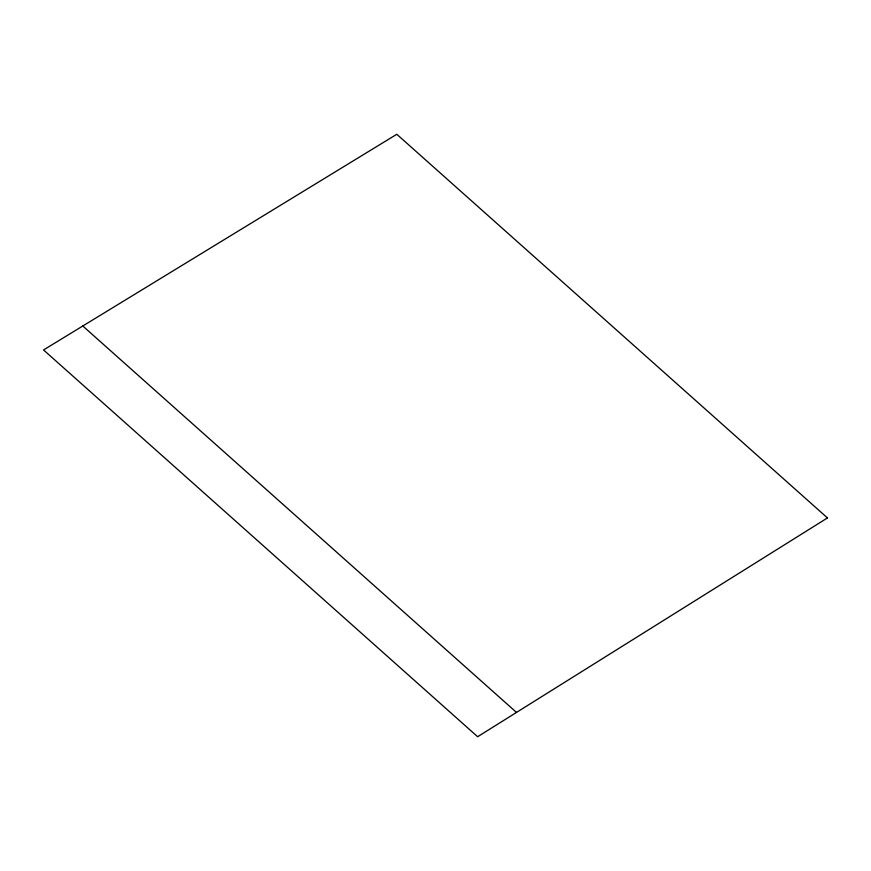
<?xml version="1.0" encoding="UTF-8"?>
<svg xmlns="http://www.w3.org/2000/svg" width="871" height="871" viewBox="0 0 871 871"><rect width="100%" height="100%" fill="white"/><g stroke="black" fill="none" stroke-linecap="round" stroke-linejoin="round"><path stroke-width="1.31" d="M82.799 325.994L516.492 712.424M827.45 517.929L477.635 736.724L43.55 349.957L396.795 134.276L827.45 517.929"/></g></svg>
